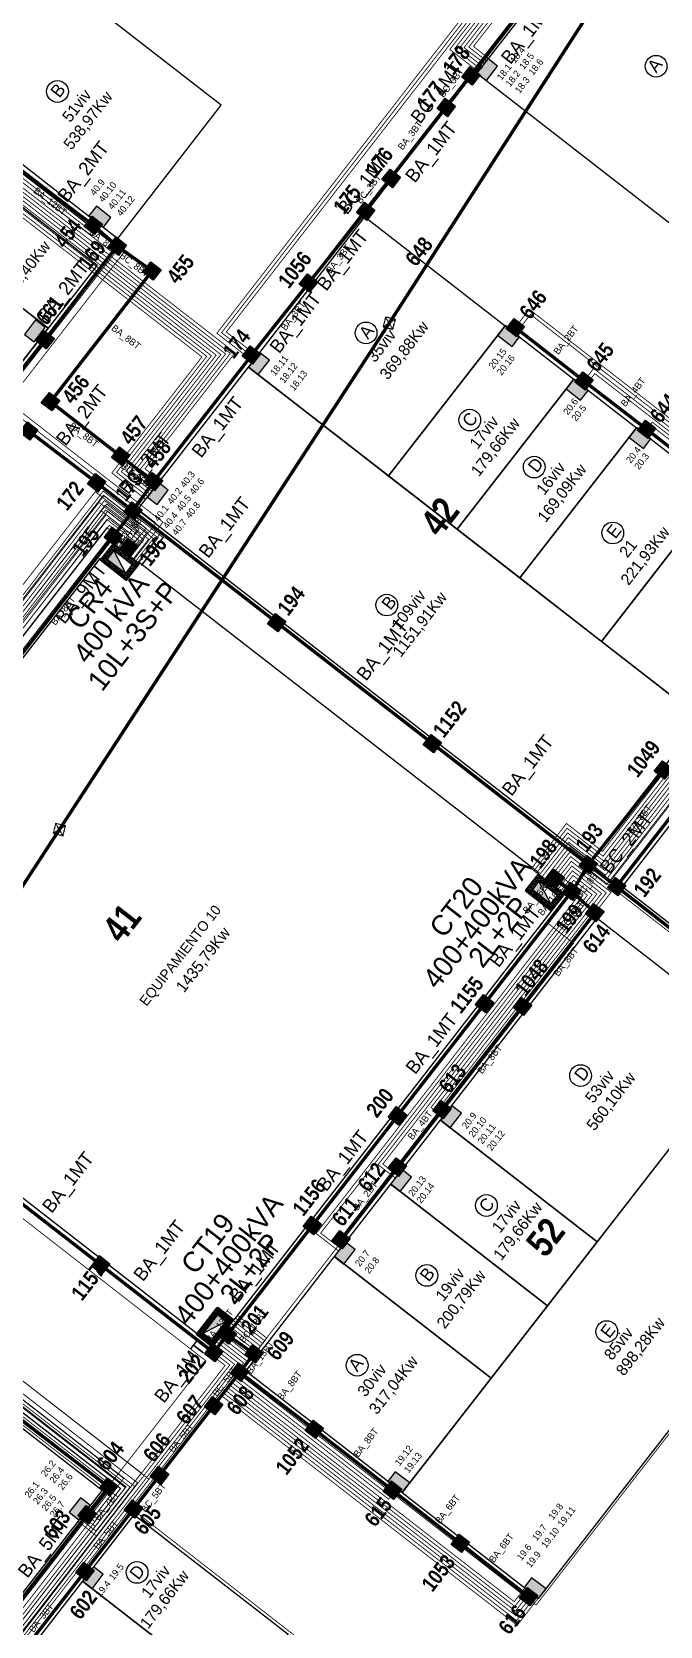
# Model space of a CAD drawing. Header units: metres. Extents: x 750363 to 753809, y 4417932 to 4421953.
# Drawn here: x 752815.5 to 753001.8, y 4419870.3 to 4420343.1 of the extents above; entities that cross this region are included whole.
import ezdxf
from ezdxf.enums import TextEntityAlignment as Align

# ---------------------------------------------------------------- set-up
doc = ezdxf.new("R2010")
doc.units = ezdxf.units.M
for name, pattern in [('RAYITAS', [0.375, 0.25, -0.125]), ('TRAZO_Y_PUNTO', [25.4, 12.7, -6.35, 0, -6.35]), ('TRAZOS2', [9.525, 6.35, -3.175]), ('VALS2', [1.25, 0.625, -0.125, 0.125, -0.125, 0.125, -0.125])]:
    doc.linetypes.add(name, pattern=pattern)
for name, color, linetype in [('----1-verde oscuro', 104, 'Continuous'), ('----AMARILLO', 2, 'Continuous'), ('----CIANO', 150, 'Continuous'), ('--norte h4', 7, 'TRAZOS2'), ('0-LAMT_EXISTENTE', 20, 'VALS2'), ('0-MANZANAS', 10, 'Continuous'), ('0-REPARCELACION', 5, 'Continuous'), ('1-ANILLO-MT', 40, 'Continuous'), ('1-CENTRO REPARTO', 2, 'TRAZOS2'), ('1-CENTRO REPARTO-TXT', 2, 'TRAZOS2'), ('1-CONEXIÓN S.T.', 7, 'Continuous'), ('1-CT', 2, 'TRAZOS2'), ('1-CT-TXT', 3, 'TRAZOS2'), ('1-DESVIO-LINEA EXISTENTE', 210, 'Continuous'), ('1-LINEAS-MT', 7, 'Continuous'), ('2-ARQUETAS-CRUCE', 10, 'Continuous'), ('2-ARQUETAS-PASO', 170, 'Continuous'), ('2-ARQUETAS-TRAFO', 7, 'Continuous'), ('2-CARGAS-BT', 7, 'Continuous'), ('2-HORNACINAS', 7, 'Continuous'), ('2-HORNACINAS-TXT-SIMPLE', 2, 'Continuous'), ('2-LINEAS-BT', 10, 'Continuous'), ('2-TEXTO ZANJA-BT', 7, 'Continuous'), ('2-TEXTO ZANJA-MT', 7, 'Continuous'), ('2-TEXTO-ARQUETA-MT', 7, 'Continuous'), ('2-ZANJAS-BT', 170, 'Continuous'), ('2-ZANJAS-MT', 10, 'Continuous'), ('2-ZANJAS-MT-BT', 82, 'Continuous')]:
    doc.layers.add(name, color=color, linetype=linetype)
doc.styles.add('Century', font='GOTHIC.TTF')
doc.styles.add('Century_1_1000', font='GOTHIC.TTF', dxfattribs={"height": 2})
doc.styles.add('Century_1_2000', font='GOTHIC.TTF', dxfattribs={"height": 4})
doc.styles.add('Century_1_2500', font='GOTHIC.TTF', dxfattribs={"height": 6})
doc.styles.add('Urbanismo_1_1000', font='swisscb.ttf', dxfattribs={"height": 3})
doc.styles.add('Urbanismo_1_2500', font='swisscb.ttf', dxfattribs={"height": 8})

# ---------------------------------------------------------------- blocks, each defined once
blk = doc.blocks.new('ct')
at = {"linetype": 'Continuous'}
h = blk.add_hatch(dxfattribs=at)
h.set_pattern_fill('ANSI31', color=253, scale=0.1, angle=-142.1201, style=0)
h.set_pattern_definition([(45, (0, -5e-10), (-0.2245064, 0.2245064), [])])
h.paths.add_polyline_path([(-1183.13, 162.26), (-1193.03, 162.26), (-1193.03, 156.06), (-1183.13, 156.06)])
h.paths.add_polyline_path([(-1184.63, 160.76), (-1184.63, 157.56), (-1191.53, 157.56), (-1191.53, 160.76)], flags=16)
blk.add_hatch(color=80, dxfattribs=at).paths.add_polyline_path([(-1191.53, 160.76), (-1191.53, 157.56), (-1184.63, 157.56)])
at = {"color": 80, "linetype": 'Continuous'}
blk.add_line((-1184.63, 157.56), (-1191.53, 160.76), dxfattribs=at)
at = {"color": 5, "linetype": 'Continuous'}
blk.add_lwpolyline([(-1193.03, 156.06), (-1183.13, 156.06), (-1183.13, 162.26), (-1193.03, 162.26)], close=True, dxfattribs=at)
at = {"color": 6, "linetype": 'Continuous'}
blk.add_lwpolyline([(-1191.53, 157.56), (-1184.63, 157.56), (-1184.63, 160.76), (-1191.53, 160.76)], close=True, dxfattribs=at)
blk = doc.blocks.new('PM')
at = {"color": 192}
for p, q in [((1.5, 1.5), (-1.5, -1.5)), ((-1.5, 1.5), (1.5, -1.5))]:
    blk.add_line(p, q, dxfattribs=at)
blk.add_lwpolyline([(-1.5, -1.5), (1.5, -1.5), (1.5, 1.5), (-1.5, 1.5)], close=True, dxfattribs=at)
blk = doc.blocks.new('CR')
at = {"linetype": 'Continuous'}
h = blk.add_hatch(dxfattribs=at)
h.set_pattern_fill('ANSI31', color=252, scale=0.1, angle=-232.1201, style=0)
h.set_pattern_definition([(315, (-159.16208, -1188.08202), (0.2245064, 0.2245064), [])])
h.paths.add_polyline_path([(3.1, -4.95), (3.1, 4.95), (-3.1, 4.95), (-3.1, -4.95)])
h.paths.add_polyline_path([(1.6, -3.45), (-1.6, -3.45), (-1.6, 3.45), (1.6, 3.45)], flags=16)
blk.add_hatch(color=10, dxfattribs=at).paths.add_polyline_path([(1.6, 3.45), (-1.6, 3.45), (-1.6, -3.45)])
at = {"color": 10, "linetype": 'Continuous'}
blk.add_line((-1.6, -3.45), (1.6, 3.45), dxfattribs=at)
at = {"color": 5, "linetype": 'Continuous'}
blk.add_lwpolyline([(-3.1, 4.95), (-3.1, -4.95), (3.1, -4.95), (3.1, 4.95)], close=True, dxfattribs=at)
at = {"color": 6, "linetype": 'Continuous'}
blk.add_lwpolyline([(-1.6, 3.45), (-1.6, -3.45), (1.6, -3.45), (1.6, 3.45)], close=True, dxfattribs=at)
blk = doc.blocks.new('HORNACINA')
at = {"layer": '--norte h4'}
blk.add_hatch(color=141, dxfattribs=at).paths.add_polyline_path([(-3.63, 2.72), (-3.63, -2.72), (0, -2.72), (0, 2.72)])
at = {"layer": '--norte h4', "color": 5}
blk.add_lwpolyline([(-3.63, 2.72), (-3.63, -2.72), (0, -2.72), (0, 2.72)], close=True, dxfattribs=at)
blk = doc.blocks.new('Arqueta 001')
h = blk.add_hatch(color=255)
h.dxf.hatch_style = 1
h.paths.add_polyline_path([(-1.95, 1.95), (0, 0), (1.95, 1.95)])
h.paths.add_polyline_path([(0, 0), (-1.95, -1.95), (1.95, -1.95)])
h = blk.add_hatch(color=256)
h.dxf.hatch_style = 1
h.paths.add_polyline_path([(0, 0), (-1.95, 1.95), (-1.95, -1.95)])
h.paths.add_polyline_path([(1.95, -1.95), (1.95, 1.95), (0, 0)])
h = blk.add_hatch(color=256)
h.dxf.hatch_style = 1
h.paths.add_polyline_path([(1.95, 1.95), (-1.95, 1.95), (0, 0)])
h.paths.add_polyline_path([(0, 0), (-1.95, -1.95), (1.95, -1.95)])
for p, q in [((-1.95, 1.95), (1.95, 1.95)), ((-1.95, -1.95), (-1.95, 1.95)), ((-1.95, 1.95), (1.95, -1.95)), ((1.95, 1.95), (-1.95, -1.95)), ((1.95, 1.95), (1.95, -1.95)), ((1.95, -1.95), (-1.95, -1.95))]:
    blk.add_line(p, q)

msp = doc.modelspace()

# ---------------------------------------------------------------- linework, layer by layer
at = {"layer": '----1-verde oscuro', "const_width": 0.25, "elevation": 1.34}
for points in [[(752804.11, 4419869.45), (752804.88, 4419868.85), (752867.15, 4419948.92), (752729.07, 4420056.29), (752837.75, 4420196.05), (752842.12, 4420192.66), (752840.53, 4420190.62)], [(752873.81, 4419959.09), (752874.57, 4419958.49), (752968.24, 4420078.95), (752976.17, 4420072.79), (752876.88, 4419945.1), (752965.06, 4419876.54)], [(753089.4, 4420000.31), (753090.06, 4420001.16), (753072.55, 4420014.78), (752965.06, 4419876.54)], [(752877.5, 4419709.61), (752889.52, 4419700.26), (752972.04, 4419806.38), (752845.51, 4419904.77), (752797.75, 4419843.34), (752798.54, 4419842.73)]]:
    msp.add_lwpolyline(points, dxfattribs=at)
at = {"layer": '----1-verde oscuro', "elevation": 1.34}
for points in [[(752839.67, 4420191.28, 0.25, 0.25, 0), (752840.28, 4420192.07, 0.25, 0.25, 0), (752838.72, 4420193.27, 0.25, 0.25, 0), (752732.84, 4420057.11, 0.25, 0.25, 0), (752737.22, 4420053.7, 0.25, 0.25, 0), (752738.63, 4420055.51, 0, 0, 0)], [(752870.32, 4419954.59, 0.25, 0.25, 0), (752871.08, 4419954, 0.25, 0.25, 0), (752868.95, 4419951.27, 0.25, 0.25, 0), (752738.86, 4420052.43, 0.25, 0.25, 0), (752740.21, 4420054.16, 0, 0, 0)]]:
    msp.add_lwpolyline(points, format="xyseb", dxfattribs=at)
at = {"layer": '----AMARILLO', "const_width": 0.25, "elevation": 1.34}
for points in [[(752230.85, 4420417.57), (752237.51, 4420412.39), (752227.75, 4420399.84), (752321.71, 4420326.77), (752319.84, 4420324.37), (752554, 4420142.29), (752558.81, 4420148.47), (752702.29, 4420036.89), (752834.33, 4420206.7), (752849.76, 4420194.7), (752844.3, 4420187.68)], [(752229, 4420415.2), (752233.3, 4420411.86), (752223.54, 4420399.31), (752317.5, 4420326.25), (752315.63, 4420323.84), (752554.53, 4420138.08), (752559.33, 4420144.26), (752711.75, 4420025.74), (752709.71, 4420023.11), (752850.24, 4419913.84), (752786.39, 4419831.72), (752784.73, 4419833.01), (752493.39, 4419458.34), (752494.63, 4419457.38), (752402.21, 4419338.53), (752312.18, 4419408.54), (752318.14, 4419416.21)]]:
    msp.add_lwpolyline(points, dxfattribs=at)
at = {"layer": '----CIANO', "const_width": 0.25, "elevation": 1.34}
for points in [[(752843.39, 4420188.39), (752847.72, 4420193.96), (752835.44, 4420203.52), (752719.42, 4420054.31), (752723.01, 4420051.52), (752704.49, 4420027.7), (752559.8, 4420140.22), (752555.06, 4420134.12), (752309.65, 4420324.95), (752335.52, 4420358.22), (752337.84, 4420356.42), (752450, 4420500.65), (752404.23, 4420536.25), (752408.51, 4420541.75)], [(751863.85, 4419769.47), (751858.79, 4419762.96), (751873.11, 4419751.83), (751960.59, 4419864.32), (751958.67, 4419865.82), (752150.67, 4420112.73), (752148.93, 4420114.09), (752228.42, 4420216.32), (752226.41, 4420217.89), (752307.99, 4420322.82), (752555.56, 4420130.32), (752560.26, 4420136.37), (752702.81, 4420025.53), (752700.55, 4420022.62), (752843.37, 4419911.56), (752786.18, 4419838), (752784.97, 4419838.94), (752487.92, 4419456.93), (752489.23, 4419455.9), (752402.1, 4419343.85), (752316.15, 4419410.68), (752319.58, 4419415.09)], [(752318.83, 4419415.67), (752314.2, 4419409.71), (752402.3, 4419341.2), (752492.01, 4419456.57), (752490.61, 4419457.66), (752784.91, 4419836.15), (752786.39, 4419835), (752846.87, 4419912.78), (752704.19, 4420023.72), (752726.45, 4420052.34), (752722.76, 4420055.21), (752836.13, 4420201.01), (752845.71, 4420193.57), (752842.33, 4420189.22)]]:
    msp.add_lwpolyline(points, dxfattribs=at)
at = {"layer": '0-LAMT_EXISTENTE', "color": 31, "linetype": 'TRAZO_Y_PUNTO', "ltscale": 0.5, "const_width": 1, "elevation": 1.34}
msp.add_lwpolyline([(753045.11, 4420419.53), (752998.2, 4420375.82), (752921.51, 4420256.68), (752823.67, 4420106.48), (752736.8, 4419973.28), (752651.04, 4419840.28), (752555.64, 4419693.8), (752481.48, 4419579.51), (752395.87, 4419447.82), (752322.72, 4419335.53), (752235.88, 4419201.16), (752155.11, 4419077.06), (752066.85, 4418911.37), (751999.41, 4418785), (751920.18, 4418635.76), (751935.75, 4418556.49)], dxfattribs=at)
at = {"layer": '0-REPARCELACION'}
for points in [[(752988.08, 4420383.15), (752947.44, 4420330.83), (753027.74, 4420268.46), (753068.38, 4420320.79)], [(752706.26, 4420310.49), (752736.93, 4420349.98), (752834.86, 4420273.92), (752804.19, 4420234.43)], [(752792.42, 4420276.85), (752806.97, 4420295.58), (752834.86, 4420273.92), (752820.31, 4420255.19)], [(752955.84, 4420255.92), (752921.27, 4420211.41), (752879.74, 4420243.66), (752914.31, 4420288.18)], [(752773.12, 4420258.56), (752789.25, 4420279.32), (752820.32, 4420255.19), (752804.19, 4420234.43)], [(752921.27, 4420211.41), (752955.84, 4420255.92), (752976.23, 4420240.09), (752941.66, 4420195.57)], [(753014, 4420139.38), (752981.1, 4420097.02), (752846.84, 4420201.3), (752879.74, 4420243.66)], [(752941.66, 4420195.57), (752976.23, 4420240.09), (752994.79, 4420225.67), (752960.22, 4420181.15)], [(752960.22, 4420181.15), (752994.79, 4420225.67), (753019.04, 4420206.83), (752984.47, 4420162.32)], [(752984.47, 4420162.32), (753019.04, 4420206.83), (753048.57, 4420183.9), (753014, 4420139.38)], [(752969.93, 4420082.65), (752962.11, 4420088.72), (752965.92, 4420093.62), (752847.3, 4420185.75), (752843.49, 4420180.86), (752835.67, 4420186.93), (752735.2, 4420057.57), (752864.56, 4419957.09), (752870.63, 4419964.91), (752875.53, 4419961.11)], [(753058.05, 4420176.54), (752990.57, 4420089.66), (753034.26, 4420055.73), (753067.92, 4420099.06), (753101.74, 4420142.6)], [(752936.7, 4420020.31), (752983.21, 4420080.19), (753029.64, 4420044.13), (752983.13, 4419984.25)], [(752983.13, 4419984.25), (752968.39, 4419965.27), (752921.96, 4420001.33), (752936.7, 4420020.31)], [(752965.81, 4419878.45), (753050.54, 4419987.55), (753010.1, 4420018.97), (752925.36, 4419909.87)], [(752968.39, 4419965.27), (752951.7, 4419943.79), (752905.28, 4419979.85), (752921.96, 4420001.33)], [(752951.7, 4419943.79), (752925.36, 4419909.87), (752878.93, 4419945.93), (752905.28, 4419979.85)], [(752845.8, 4419903.27), (752830.51, 4419883.58), (752876.21, 4419848.08), (752891.51, 4419867.77)]]:
    msp.add_lwpolyline(points, close=True, dxfattribs=at)
msp.add_lwpolyline([(752803.28, 4420374.42), (752776.41, 4420339.83), (752780.32, 4420336.79), (752776.52, 4420331.89), (752817.38, 4420300.16), (752825.2, 4420294.08), (752840.99, 4420281.82, 0.000287), (752840.99, 4420281.82), (752871.66, 4420321.3)], format="xyb", close=True, dxfattribs=at)
for points in [[(752879.74, 4420243.66), (752914.31, 4420288.18)], [(752914.31, 4420288.18), (752955.84, 4420255.92)], [(752804.19, 4420234.43), (752820.31, 4420255.19)], [(752955.84, 4420255.92), (752976.23, 4420240.09)], [(752846.84, 4420201.3), (752879.74, 4420243.66)], [(752879.74, 4420243.66), (753014, 4420139.38)], [(752976.23, 4420240.09), (752994.79, 4420225.67)], [(752836.33, 4419910.64), (752805.84, 4419871.39), (752800.95, 4419875.19), (752797.91, 4419871.28), (752668.55, 4419971.76), (752702.07, 4420014.92), (752836.33, 4419910.64)], [(752968.39, 4419965.27), (752983.13, 4419984.25)], [(752951.7, 4419943.79), (752968.39, 4419965.27)], [(752925.36, 4419909.87), (752951.7, 4419943.79)], [(752830.51, 4419883.58), (752800.23, 4419844.6), (752805.13, 4419840.8), (752802.09, 4419836.89), (752842.9, 4419805.2), (752876.21, 4419848.08), (752830.51, 4419883.58)]]:
    msp.add_lwpolyline(points, dxfattribs=at)
at = {"layer": '0-REPARCELACION', "color": 6}
for centre in [(753000.65, 4420332.87), (752823.12, 4420325.38), (752914.63, 4420253.79), (752945.38, 4420227.94, 1.34), (752964.51, 4420214.01), (752987.79, 4420194.45), (752920.77, 4420173.09), (752978.26, 4420033.54, 1.34), (752950.33, 4419995.02), (752932.66, 4419974.27), (752986.01, 4419957.62), (752911.99, 4419947.63), (752846.72, 4419886.19)]:
    msp.add_circle(centre, 3.22, dxfattribs=at)
at = {"layer": '1-ANILLO-MT'}
for points in [[(752145.53, 4420120.92, 0.25, 0.25, 0), (752143.96, 4420118.9, 0.25, 0.25, 0), (752150.17, 4420114.07, 0.25, 0.25, 0), (752315.79, 4420327.17, 0.25, 0.25, 0), (752314.44, 4420325.43, 0.25, 0.25, 0), (752315.79, 4420327.17, 0.25, 0.25, 0), (752702.59, 4420026.74, 0.25, 0.25, 0), (752838.01, 4420200.91, 0.25, 0.25, 0), (752845.17, 4420195.35, 0.25, 0.25, 0), (752841.13, 4420190.15, 0, 0, 0)], [(752391.27, 4419511.36, 0.25, 0.25, 0), (752396.21, 4419517.72, 0.25, 0.25, 0), (752482.45, 4419450.74, 0.25, 0.25, 0), (752842.74, 4419914.09, 0.25, 0.25, 0), (752704.5, 4420021.46, 0.25, 0.25, 0), (752316.32, 4420322.96, 0.25, 0.25, 0), (752150.7, 4420109.85, 0.25, 0.25, 0), (752140.42, 4420117.85, 0.25, 0.25, 0), (752143.84, 4420122.24, 0, 0, 0)]]:
    msp.add_lwpolyline(points, format="xyseb", dxfattribs=at)
at = {"layer": '1-ANILLO-MT', "const_width": 0.25}
msp.add_lwpolyline([(752839.95, 4420191.07), (752843.07, 4420195.08), (752838.25, 4420198.83), (752702.88, 4420024.62), (752846.95, 4419912.69), (752795.94, 4419846.47), (752799.64, 4419843.59)], dxfattribs=at)
at = {"layer": '1-CONEXIÓN S.T.', "color": 212, "const_width": 0.25}
for points in [[(751552.85, 4419764.7), (751578.54, 4419753.7), (751601.24, 4419742.79), (751619.08, 4419733.38), (751648.18, 4419716.9), (751655.62, 4419729.94), (751660.67, 4419727.11), (751673.11, 4419728.59), (751683.52, 4419727.09), (751686.09, 4419730.38), (751693.01, 4419725), (751775.94, 4419831.66), (751868.03, 4419760.06), (752308.79, 4420326.91), (752698.67, 4420024.09), (752837.72, 4420203.04), (752847.28, 4420195.61), (752842.31, 4420189.23)], [(752390.08, 4419512.28), (752395.95, 4419519.83), (752482.32, 4419452.74), (752838.95, 4419911.34), (752310.12, 4420322.08), (751868.74, 4419754.44), (751859.69, 4419761.48), (751854.9, 4419765.19), (751775.18, 4419827.18), (751693.33, 4419721.92), (751686.41, 4419727.3), (751684.44, 4419724.77), (751672.99, 4419726.42), (751660.1, 4419724.9), (751656.41, 4419726.97), (751648.96, 4419713.91), (751618.1, 4419731.52), (751600.29, 4419740.92), (751577.68, 4419751.79), (751552.07, 4419762.75)]]:
    msp.add_lwpolyline(points, dxfattribs=at)
at = {"layer": '1-CONEXIÓN S.T.', "color": 212}
msp.add_lwpolyline([(751552.46, 4419763.72, 0.25, 0.25, 0), (751578.11, 4419752.75, 0.25, 0.25, 0), (751600.76, 4419741.86, 0.25, 0.25, 0), (751618.59, 4419732.45, 0.25, 0.25, 0), (751648.62, 4419715.32, 0.25, 0.25, 0), (751656.06, 4419728.36, 0.25, 0.25, 0), (751660.43, 4419725.91, 0.25, 0.25, 0), (751673.1, 4419727.41, 0.25, 0.25, 0), (751684.03, 4419725.84, 0.25, 0.25, 0), (751686.29, 4419728.75, 0.25, 0.25, 0), (751693.14, 4419723.43, 0.25, 0.25, 0), (751775.56, 4419829.42, 0.25, 0.25, 0), (751856.27, 4419766.66, 0.25, 0.25, 0), (751860.14, 4419763.66, 0.25, 0.25, 0), (751868.38, 4419757.25, 0.25, 0.25, 0), (752309.46, 4420324.49, 0.25, 0.25, 0), (752697.98, 4420022.41, 0.25, 0.25, 0), (752841.82, 4419911.01, 0.25, 0.25, 0), (752791.49, 4419846.27, 0.25, 0.25, 0), (752797.59, 4419841.53, 0, 0, 0)], format="xyseb", dxfattribs=at)
at = {"layer": '1-DESVIO-LINEA EXISTENTE', "const_width": 0.25, "elevation": 1.34}
msp.add_lwpolyline([(752846.89, 4420185.67), (752853.69, 4420194.42), (752844.91, 4420201.25), (753024.19, 4420431.81), (753045.2, 4420419.44)], dxfattribs=at)
at = {"layer": '1-DESVIO-LINEA EXISTENTE'}
msp.add_lwpolyline([(752396.01, 4419507.68, 0.25, 0.25, 0), (752397.23, 4419509.26, 0.25, 0.25, 0), (752480.47, 4419444.61, 0.25, 0.25, 0), (752487.58, 4419453.76, 0.25, 0.25, 0), (752487.58, 4419453.76, 0.25, 0.25, 0), (752564.8, 4419553.01, 0.25, 0.25, 0), (752787.63, 4419839.58, 0.25, 0.25, 0), (752787.55, 4419839.64, 0.25, 0.25, 0), (752843.5, 4419911.6, 0.25, 0.25, 0), (752702.22, 4420021.33, 0.25, 0.25, 0), (752727.8, 4420054.23, 0.25, 0.25, 0), (752722.37, 4420058.45, 0.25, 0.25, 0), (752836.74, 4420205.7, 0.25, 0.25, 0), (752849.38, 4420195.87, 0.25, 0.25, 0), (752843.5, 4420188.31, 0, 0, 0)], format="xyseb", dxfattribs=at)
at = {"layer": '1-LINEAS-MT', "color": 140}
msp.add_lwpolyline([(752617.31, 4420224.84, 0.25, 0.25, 0), (752616.49, 4420223.78, 0.25, 0.25, 0), (752620.27, 4420220.84, 0.25, 0.25, 0), (752688.14, 4420308.23, 0.25, 0.25, 0), (752691.63, 4420307.42, 0.25, 0.25, 0), (752732.66, 4420360.24, 0.25, 0.25, 0), (752773.88, 4420328.58, 0.25, 0.25, 0), (752839.98, 4420277.24, 0.25, 0.25, 0), (752805.94, 4420233.42, 0.25, 0.25, 0), (752852.31, 4420197.4, 0.25, 0.25, 0), (752844.59, 4420187.46, 0, 0, 0)], format="xyseb", dxfattribs=at)
at = {"layer": '1-LINEAS-MT', "color": 10, "const_width": 0.25}
for points in [[(753096.92, 4420353.54), (753097.84, 4420354.73), (753156.57, 4420309.06), (752987.05, 4420091.06), (752854.88, 4420193.5), (752848.07, 4420184.75)], [(752737.73, 4420055.2), (752736.97, 4420054.22), (752731.24, 4420058.67), (752838.51, 4420196.73), (752840.96, 4420194.82), (752838.76, 4420191.99)], [(752968.38, 4420091.2), (752970.59, 4420094.05), (752976.51, 4420089.45), (752980.61, 4420094.73), (753077.07, 4420019.73), (753135.69, 4420095.62), (753177.59, 4420063.04), (753184.15, 4420071.47), (753192.35, 4420073.57), (753195.21, 4420071.35), (753197.25, 4420069.76), (753232.16, 4420042.62), (753231.2, 4420041.38)], [(752872.87, 4419957.87), (752873.77, 4419957.17), (752975.28, 4420087.87), (752970.94, 4420091.24), (752969.96, 4420089.97)], [(752871.76, 4419956.45), (752872.66, 4419955.75), (752869.31, 4419951.43), (752739.24, 4420052.45), (752740.01, 4420053.43)]]:
    msp.add_lwpolyline(points, dxfattribs=at)
at = {"layer": '1-LINEAS-MT', "color": 140, "const_width": 0.25}
for points in [[(752774.37, 4420333.27), (752773.14, 4420331.69), (752842.79, 4420277.6), (752808.44, 4420233.37), (752854.41, 4420197.67), (752845.77, 4420186.54)], [(752675.78, 4420005.79), (752679.33, 4420003.03), (752700.49, 4420030.28), (752848, 4419915.7), (752808.34, 4419864.64), (752802.78, 4419868.96)]]:
    msp.add_lwpolyline(points, dxfattribs=at)
at = {"layer": '2-LINEAS-BT', "const_width": 0.25}
for points in [[(752881.13, 4420245.35), (752870.38, 4420253.69), (753012.63, 4420436.7), (753108.4, 4420362.31), (753099.82, 4420351.28)], [(752881.74, 4420246.14), (752871.78, 4420253.87), (753012.8, 4420435.29), (753107, 4420362.13), (753099.03, 4420351.89)], [(752882.36, 4420246.93), (752873.19, 4420254.05), (753012.98, 4420433.89), (753105.59, 4420361.96), (753098.24, 4420352.51)], [(752947.85, 4420331.35), (752939.47, 4420337.85), (753013.15, 4420432.49), (753104.19, 4420361.78), (753097.45, 4420353.12)], [(752948.46, 4420332.14), (752940.88, 4420338.03), (753013.33, 4420431.08), (753102.78, 4420361.61), (753096.66, 4420353.73)], [(752949.08, 4420332.93), (752942.28, 4420338.2), (753013.51, 4420429.68), (753101.38, 4420361.43), (753095.87, 4420354.35)], [(752949.69, 4420333.72), (752943.68, 4420338.38), (753013.68, 4420428.28), (753099.98, 4420361.25), (753095.08, 4420354.96)], [(752950.3, 4420334.51), (752945.09, 4420338.56), (753013.86, 4420426.88), (753098.57, 4420361.08), (753094.3, 4420355.58)], [(752950.92, 4420335.3), (752946.49, 4420338.73), (753014.04, 4420425.47), (753097.17, 4420360.9), (753093.51, 4420356.19)], [(752817.84, 4420253.28), (752819.68, 4420251.85), (752803.06, 4420230.45), (752702.46, 4420308.59), (752736.73, 4420352.71), (752736.87, 4420352.89), (752696.69, 4420384.09), (752701.33, 4420390.06)], [(752849.34, 4420204.41), (752839.24, 4420212.26), (752865.96, 4420246.66), (752759.95, 4420329), (752767.46, 4420338.65)], [(752849.95, 4420205.2), (752840.64, 4420212.43), (752867.36, 4420246.84), (752761.36, 4420329.18), (752768.25, 4420338.03)], [(752850.56, 4420205.99), (752842.04, 4420212.61), (752868.77, 4420247.02), (752762.76, 4420329.35), (752769.04, 4420337.42)], [(752851.18, 4420206.78), (752843.45, 4420212.79), (752870.17, 4420247.19), (752764.16, 4420329.53), (752769.83, 4420336.81)], [(752851.79, 4420207.57), (752844.85, 4420212.96), (752871.57, 4420247.37), (752765.57, 4420329.71), (752770.62, 4420336.19)], [(752852.4, 4420208.36), (752846.25, 4420213.14), (752872.98, 4420247.55), (752766.97, 4420329.88), (752771.41, 4420335.58)], [(752853.02, 4420209.15), (752847.66, 4420213.31), (752874.38, 4420247.72), (752768.38, 4420330.06), (752772.19, 4420334.96)], [(752853.63, 4420209.94), (752849.06, 4420213.49), (752875.78, 4420247.9), (752769.78, 4420330.23), (752772.98, 4420334.35)], [(752835.75, 4420285.94), (752833.21, 4420282.66), (752771.18, 4420330.41), (752773.77, 4420333.73)], [(752834.96, 4420286.55), (752833.03, 4420284.07), (752772.59, 4420330.58), (752774.56, 4420333.12)], [(752834.17, 4420287.16), (752832.86, 4420285.47), (752773.99, 4420330.76), (752775.35, 4420332.5)], [(752833.38, 4420287.78), (752832.68, 4420286.87), (752775.4, 4420330.93), (752776.14, 4420331.89)], [(752957.84, 4420254.06), (752963.06, 4420260.78), (753059.98, 4420185.45), (752985.99, 4420090.18), (752975.3, 4420098.49), (752969.17, 4420090.59)], [(752958.78, 4420253.32), (752963.39, 4420259.26), (753058.58, 4420185.27), (752985.81, 4420091.59), (752975.12, 4420099.89), (752968.38, 4420091.2)], [(752979.31, 4420237.63), (752982.47, 4420241.71), (753055.77, 4420184.92), (752985.46, 4420094.39), (752974.77, 4420102.7), (752966.8, 4420092.43)], [(752978.35, 4420238.38), (752982.13, 4420243.24), (753057.17, 4420185.09), (752985.63, 4420092.99), (752974.94, 4420101.29), (752967.59, 4420091.81)], [(752997.95, 4420223.28), (752999.9, 4420225.78), (753052.96, 4420184.57), (752985.11, 4420097.2), (752974.41, 4420105.5), (752965.22, 4420093.65)], [(752996.98, 4420224.04), (752999.53, 4420227.33), (753054.37, 4420184.74), (752985.28, 4420095.8), (752974.59, 4420104.1), (752966.01, 4420093.04)], [(753046.34, 4420180.81), (753047.14, 4420180.19), (752984.75, 4420100.01), (752974.06, 4420108.31), (752963.64, 4420094.88)], [(753046.89, 4420181.62), (753048.53, 4420180.34), (752984.93, 4420098.6), (752974.24, 4420106.91), (752964.43, 4420094.27)], [(752970.74, 4420089.36), (752975.65, 4420095.68), (752985.87, 4420087.74), (752936.7, 4420024.43), (752938.68, 4420022.9)], [(752969.95, 4420089.98), (752975.47, 4420097.08), (752987.28, 4420087.91), (752938.11, 4420024.61), (752939.29, 4420023.69)], [(752973.11, 4420087.52), (752976.18, 4420091.47), (752981.66, 4420087.21), (752919.6, 4420007.3), (752923.97, 4420003.91)], [(752972.32, 4420088.14), (752976, 4420092.88), (752983.07, 4420087.39), (752933.9, 4420024.08), (752937.45, 4420021.32)], [(752971.53, 4420088.75), (752975.82, 4420094.28), (752984.47, 4420087.56), (752935.3, 4420024.26), (752938.07, 4420022.11)], [(752975.48, 4420085.68), (752963.64, 4420094.88)], [(752975.48, 4420085.68), (752976.71, 4420087.26), (752977.46, 4420086.68), (752899.81, 4419986.72), (752906.49, 4419981.53)], [(752974.69, 4420086.3), (752976.53, 4420088.67), (752978.86, 4420086.86), (752901.17, 4419986.83), (752907.06, 4419982.26)], [(752973.9, 4420086.91), (752976.35, 4420090.07), (752980.26, 4420087.03), (752918.2, 4420007.13), (752923.35, 4420003.12)]]:
    msp.add_lwpolyline(points, dxfattribs=at)
at = {"layer": '2-LINEAS-BT', "color": 170, "const_width": 0.25}
for points in [[(752680.65, 4420031.18), (752691.76, 4420045.49), (752699.12, 4420039.77), (752722.98, 4420070.48), (752728.22, 4420066.41), (752836.68, 4420206.88), (752854.36, 4420193.16), (752847.92, 4420184.87)], [(752681.44, 4420030.57), (752691.94, 4420044.08), (752699.3, 4420038.37), (752723.15, 4420069.08), (752728.4, 4420065), (752836.86, 4420205.48), (752852.95, 4420192.98), (752847.13, 4420185.49)], [(752682.23, 4420029.96), (752692.12, 4420042.68), (752699.48, 4420036.96), (752723.33, 4420067.67), (752728.58, 4420063.6), (752837.04, 4420204.07), (752851.55, 4420192.8), (752846.34, 4420186.1)], [(752618.77, 4419904.51), (752624.29, 4419911.62), (752617.29, 4419917.06), (752729.95, 4420062.1), (752837.4, 4420201.26), (752848.74, 4420192.45), (752844.76, 4420187.33)], [(752619.56, 4419903.89), (752625.7, 4419911.79), (752618.69, 4419917.23), (752730.74, 4420061.49), (752837.58, 4420199.86), (752847.34, 4420192.28), (752843.97, 4420187.94)], [(752682.98, 4420029.38), (752692.25, 4420041.31), (752699.65, 4420035.56), (752723.51, 4420066.27), (752728.75, 4420062.2), (752729.16, 4420062.71), (752837.22, 4420202.67), (752850.15, 4420192.63), (752845.55, 4420186.71)], [(752683.8, 4420028.74), (752692.46, 4420039.88), (752699.83, 4420034.16), (752723.68, 4420064.87), (752728.93, 4420060.79), (752729.95, 4420062.1), (752837.4, 4420201.26), (752848.74, 4420192.45), (752844.76, 4420187.33)], [(752843.18, 4420188.56), (752845.93, 4420192.1), (752837.75, 4420198.45), (752731.53, 4420060.88), (752620.09, 4419917.41), (752627.12, 4419911.95), (752620.37, 4419903.26)], [(752873.38, 4419958.53), (752882.16, 4419951.71)], [(752873.99, 4419959.32), (752882.77, 4419952.5)], [(752874.6, 4419960.11), (752883.38, 4419953.29)], [(752875.22, 4419960.9), (752884, 4419954.08)], [(752875.83, 4419961.69), (752884.61, 4419954.87)], [(752876.44, 4419962.48), (752885.22, 4419955.66)], [(752831.98, 4419885.48), (752829.61, 4419887.32), (752876.9, 4419948.2), (752869.69, 4419953.79)], [(752870.31, 4419954.58), (752878.3, 4419948.38), (752831.01, 4419887.5), (752832.59, 4419886.27)], [(752870.92, 4419955.37), (752879.7, 4419948.55)], [(752871.54, 4419956.16), (752880.32, 4419949.34)], [(752872.15, 4419956.95), (752880.93, 4419950.13)], [(752872.76, 4419957.74), (752881.54, 4419950.92)], [(752867.85, 4419951.42), (752872.82, 4419947.57), (752796.77, 4419849.65), (752801.51, 4419845.97)], [(752802.12, 4419846.76), (752798.17, 4419849.83), (752874.22, 4419947.74), (752868.47, 4419952.21)], [(752802.74, 4419847.55), (752799.58, 4419850.01), (752875.63, 4419947.92), (752869.08, 4419953)], [(752923, 4419911.69), (752921.16, 4419909.32), (752876.3, 4419944.17)], [(752964.79, 4419879.03), (752959.27, 4419871.92), (752872.52, 4419939.3)], [(752964, 4419879.64), (752959.1, 4419873.32), (752873.13, 4419940.09)], [(752963.21, 4419880.25), (752958.92, 4419874.72), (752873.74, 4419940.88)], [(752962.42, 4419880.87), (752958.74, 4419876.13), (752874.36, 4419941.67)], [(752961.63, 4419881.48), (752958.57, 4419877.53), (752874.97, 4419942.46)], [(752923.79, 4419911.08), (752921.34, 4419907.92), (752875.68, 4419943.38)], [(752965.58, 4419878.41), (752959.45, 4419870.51), (752871.9, 4419938.51)]]:
    msp.add_lwpolyline(points, dxfattribs=at)
at = {"layer": '2-LINEAS-BT', "color": 95, "const_width": 0.25}
for points in [[(752832.81, 4419906.1), (752833.6, 4419905.49), (752837.61, 4419910.65), (752705.97, 4420012.89), (752734.14, 4420049.15), (752734.14, 4420049.15), (752738.42, 4420054.67)], [(752832.2, 4419905.32), (752833.77, 4419904.09), (752839.01, 4419910.83), (752707.38, 4420013.07), (752734.31, 4420047.75), (752734.31, 4420047.75), (752739.21, 4420054.05)], [(752831.58, 4419904.53), (752833.95, 4419902.69), (752840.41, 4419911), (752708.78, 4420013.24), (752734.49, 4420046.34), (752734.49, 4420046.34), (752740, 4420053.44)], [(752830.97, 4419903.74), (752834.13, 4419901.28), (752841.82, 4419911.18), (752710.18, 4420013.42), (752734.67, 4420044.94), (752734.67, 4420044.94), (752740.79, 4420052.83)], [(752830.35, 4419902.95), (752834.3, 4419899.88), (752843.22, 4419911.36), (752711.59, 4420013.6), (752734.84, 4420043.54), (752734.84, 4420043.54), (752741.58, 4420052.21)], [(752829.74, 4419902.16), (752834.48, 4419898.48), (752844.62, 4419911.53), (752712.99, 4420013.77), (752735.02, 4420042.13), (752735.02, 4420042.13), (752742.37, 4420051.6)], [(752829.13, 4419901.37), (752834.66, 4419897.07), (752846.03, 4419911.71), (752714.39, 4420013.95), (752735.2, 4420040.73), (752735.2, 4420040.73), (752743.16, 4420050.99)], [(752885.22, 4419955.66), (752871.9, 4419938.51)]]:
    msp.add_lwpolyline(points, dxfattribs=at)
at = {"layer": '2-ZANJAS-BT', "const_width": 1}
for points in [[(752945.73, 4420330.02), (752949.11, 4420332.97)], [(752833.73, 4420285.69), (752834.61, 4420286.82)], [(752851.17, 4420272.14), (752840.86, 4420279.51)], [(752821.06, 4420233.38), (752851.17, 4420272.14)], [(752819.46, 4420251.81), (752817.74, 4420253.15)], [(752958.93, 4420255.36), (752958.02, 4420254.29)], [(752958.93, 4420255.36), (752979.24, 4420239.52)], [(752880.62, 4420247.21), (752881.79, 4420246.3)], [(752979.24, 4420239.52), (752978.31, 4420238.33)], [(752979.24, 4420239.52), (752997.86, 4420225.2)], [(752841.85, 4420217.23), (752821.06, 4420233.38)], [(752997.86, 4420225.2), (752997.01, 4420224.09)], [(753024.19, 4420204.71), (752997.85, 4420225.21)], [(752851.59, 4420209.67), (752852.68, 4420208.82)], [(752844.3, 4420190.17), (752843.5, 4420188.3)], [(753002.84, 4420124.17), (752980.53, 4420096.08)], [(752970.7, 4420091.99), (752969.45, 4420090.37)], [(752960.99, 4420054.11), (752982.57, 4420081.86)], [(752961.03, 4420054.15), (752937.16, 4420023.54)], [(752937.16, 4420023.54), (752923.87, 4420006.39)], [(752937.16, 4420023.54), (752938.38, 4420022.46)], [(752923.86, 4420006.39), (752907.17, 4419984.89)], [(752923.87, 4420006.39), (752925.07, 4420005.45)], [(752907.17, 4419984.89), (752908.36, 4419983.96)], [(752873.67, 4419957.04), (752872.76, 4419957.74)], [(752877.16, 4419945.58), (752881.4, 4419951.03)], [(752869.44, 4419935.64), (752853.38, 4419914.96)], [(752922.47, 4419910.58), (752899.31, 4419928.62)], [(752922.47, 4419910.58), (752923.3, 4419911.65)], [(752942.6, 4419894.84), (752922.47, 4419910.58)], [(752845.67, 4419905.03), (752831.26, 4419886.48), (752831.26, 4419886.48)], [(752962.82, 4419879.04), (752942.64, 4419894.81)], [(752831.24, 4419886.45), (752800.95, 4419847.5)], [(752831.26, 4419886.48), (752832.17, 4419885.73)], [(752962.82, 4419879.04), (752963.65, 4419880.11)]]:
    msp.add_lwpolyline(points, dxfattribs=at)
at = {"layer": '2-ZANJAS-BT', "linetype": 'RAYITAS', "ltscale": 4, "const_width": 1}
for points in [[(752851.59, 4420209.67), (752841.85, 4420217.23)], [(752980.56, 4420096.09), (752975.32, 4420087.4)], [(752975.54, 4420088.15), (752982.57, 4420081.86)], [(752881.4, 4419951.03), (752873.49, 4419956.65)], [(752877.16, 4419945.58), (752869.44, 4419935.64)], [(752853.38, 4419914.96), (752845.67, 4419905.03)]]:
    msp.add_lwpolyline(points, dxfattribs=at)
at = {"layer": '2-ZANJAS-BT', "const_width": 1, "elevation": 0}
msp.add_lwpolyline([(752899.28, 4419928.62), (752877.16, 4419945.58)], dxfattribs=at)
at = {"layer": '2-ZANJAS-MT', "const_width": 1, "elevation": -1.34}
for points in [[(752819.46, 4420251.81), (752840.88, 4420279.64)], [(752814.59, 4420224.71), (752834.75, 4420209.34)]]:
    msp.add_lwpolyline(points, dxfattribs=at)
at = {"layer": '2-ZANJAS-MT', "const_width": 1}
for points in [[(752851.59, 4420209.67), (752880.59, 4420247.01)], [(752845.5, 4420200.99), (752851.59, 4420209.67)], [(752845.5, 4420200.99), (752888.2, 4420167.87)], [(752844.3, 4420190.17), (752843.1, 4420188.62)], [(752888.2, 4420167.87), (752934.38, 4420131.99)], [(752934.38, 4420131.99), (752980.56, 4420096.09)], [(753015.16, 4420123.44), (752988.9, 4420089.61)], [(752970.7, 4420091.99), (752969.45, 4420090.37)], [(752949.8, 4420054.88), (752975.63, 4420088.16)], [(752988.92, 4420089.59), (753022.6, 4420063.43)], [(752949.77, 4420054.84), (752923.94, 4420021.6)], [(752898.7, 4419989.1), (752923.97, 4420021.6)], [(752835.93, 4419977.41), (752802.45, 4420003.41)], [(752873.5, 4419956.63), (752898.74, 4419989.12)], [(752835.95, 4419977.39), (752869.43, 4419951.39)], [(752869.41, 4419951.41), (752873.47, 4419956.65)], [(752873.47, 4419956.65), (752872.5, 4419957.4)], [(752803.42, 4419866.67), (752831.93, 4419903.37)]]:
    msp.add_lwpolyline(points, dxfattribs=at)
at = {"layer": '2-ZANJAS-MT', "linetype": 'RAYITAS', "ltscale": 4, "const_width": 1}
for points in [[(752834.75, 4420209.34), (752845.5, 4420200.99)], [(752839.67, 4420193.47), (752845.5, 4420200.99)], [(752980.56, 4420096.11), (752988.92, 4420089.59)]]:
    msp.add_lwpolyline(points, dxfattribs=at)
at = {"layer": '2-ZANJAS-MT-BT', "const_width": 1}
for points in [[(752945.73, 4420330.02), (752966.95, 4420357.37)], [(752921.91, 4420299.57), (752938.35, 4420320.64)], [(752897.57, 4420268.53), (752914.52, 4420289.84)], [(752840.86, 4420279.51), (752833.73, 4420285.69)], [(752880.62, 4420247.21), (752897.57, 4420268.53)], [(752804.43, 4420232.6), (752819.46, 4420251.81)], [(752812.21, 4420158.12), (752839.67, 4420193.47)], [(752839.67, 4420193.47), (752844.3, 4420190.17)], [(752975.8, 4420088.03), (752970.7, 4420091.99)], [(752838.3, 4419911.54), (752804.08, 4419937.77)], [(752831.93, 4419903.34), (752838.29, 4419911.53)]]:
    msp.add_lwpolyline(points, dxfattribs=at)
at = {"layer": '2-ZANJAS-MT-BT', "linetype": 'RAYITAS', "ltscale": 4, "const_width": 1}
for points in [[(752938.37, 4420320.62), (752945.71, 4420330.16)], [(752914.52, 4420289.84), (752922.09, 4420299.59)]]:
    msp.add_lwpolyline(points, dxfattribs=at)
at = {"layer": '2-ZANJAS-MT-BT', "const_width": 1, "elevation": -1.34}
msp.add_lwpolyline([(752833.73, 4420285.69), (752806.15, 4420306.62)], dxfattribs=at)

# ---------------------------------------------------------------- block references
at = {"layer": '0-LAMT_EXISTENTE', "rotation": 255.9200329694507}
for p in [(752921.51, 4420256.68, 1.34), (752823.67, 4420106.48, 1.34)]:
    msp.add_blockref('PM', p, dxfattribs=at)
at = {"layer": '1-CENTRO REPARTO', "rotation": 52.13185961504319}
msp.add_blockref('CR', (752841.6, 4420185.86, 1.34), dxfattribs=at)
at = {"layer": '1-CT'}
for p, rotation in [((753807.85, 4419232.89, 1.34), 322.1318596409795), ((753807.85, 4419232.89, 1.34), 322.1318596409795), ((752014.76, 4419118.65, 1.34), 232.1318596046987)]:
    msp.add_blockref('ct', p, dxfattribs=dict(at, rotation=rotation))
at = {"layer": '2-ARQUETAS-CRUCE'}
for p, rotation in [((752840.86, 4420279.51, -1.34), 52.16329557934349), ((752851.17, 4420272.14), 232.1632955744014), ((752821.06, 4420233.38), 232.1632955744014), ((752851.59, 4420209.67), 232.1632955744014), ((752845.5, 4420200.99), 52.16329557934349), ((752839.67, 4420193.47), 52.16329557934349), ((752888.11, 4420167.86), 52.16329557934349), ((752934.29, 4420131.98), 52.16329557934349), ((752980.56, 4420096.09), 52.16329557934349), ((752975.63, 4420088.16), 52.16329557934349), ((752988.92, 4420089.59), 52.16329557934349), ((752982.47, 4420081.84), 52.16329557825925), ((752869.41, 4419951.39), 52.16329557934349), ((752881.4, 4419951.03), 322.163295577753), ((752877.16, 4419945.58), 322.163295577753), ((752838.27, 4419911.54), 232.1318596168665)]:
    msp.add_blockref('Arqueta 001', p, dxfattribs=dict(at, rotation=rotation))
at = {"layer": '2-ARQUETAS-PASO'}
for p, rotation in [((752945.73, 4420330.02), 52.16329557934349), ((752938.45, 4420320.65), 52.16329557934349), ((752922.09, 4420299.59), 52.16329557934349), ((752914.52, 4420289.84), 52.16329557934349), ((752833.73, 4420285.69), 232.1632955744014), ((752897.56, 4420268.58), 52.16329557934349), ((752958.93, 4420255.36), 52.16329557825925), ((752819.46, 4420251.81), 142.1632955505165), ((752880.62, 4420247.21), 52.16329557934349), ((752979.24, 4420239.52), 52.16329557825925), ((752997.86, 4420225.2), 52.16329557825925), ((752814.59, 4420224.71, -1.34), 52.16329557934349), ((752841.85, 4420217.23), 232.1632955744014), ((752834.75, 4420209.34), 52.16329557934349), ((753002.84, 4420124.17), 52.16329557825925), ((752949.77, 4420054.87), 52.16329557934349), ((752961.01, 4420054.11), 52.16329557825925), ((752923.94, 4420021.6), 52.16329557934349), ((752937.17, 4420023.47), 52.16329557825925), ((752923.87, 4420006.39), 52.16329557825925), ((752898.7, 4419989.1), 52.16329557934349), ((752907.17, 4419984.89), 52.16329557825925), ((752835.93, 4419977.41), 52.16329557934349), ((752869.44, 4419935.64), 322.163295577753), ((752899.28, 4419928.62), 322.163295577753), ((752853.38, 4419914.96), 322.163295577753), ((752922.47, 4419910.58), 322.163295577753), ((752845.67, 4419905.03), 322.163295577753), ((752831.93, 4419903.34), 52.16329557651889), ((752942.61, 4419894.81), 322.163295577753), ((752831.26, 4419886.48), 322.163295577753), ((752962.82, 4419879.04), 322.163295577753)]:
    msp.add_blockref('Arqueta 001', p, dxfattribs=dict(at, rotation=rotation))
at = {"layer": '2-ARQUETAS-TRAFO', "rotation": 52.16329557934349}
for p in [(752844.3, 4420190.17), (752970.7, 4420091.99), (752873.49, 4419956.65)]:
    msp.add_blockref('Arqueta 001', p, dxfattribs=at)
at = {"layer": '2-HORNACINAS'}
for p, rotation in [((752949.11, 4420332.97), 142.1262165960849), ((752834.57, 4420286.86), 232.1262165955487), ((752817.84, 4420253.28), 322.1262165926471), ((752955.79, 4420251.43), 232.1262165945555), ((752881.46, 4420245.78), 142.1262165960849), ((752976.12, 4420235.51), 232.1262165945555), ((752994.75, 4420221.18), 232.1262165945555), ((752851.45, 4420207.25), 142.1262165960849), ((752938.4, 4420022.44), 142.1262165960849), ((752923.57, 4420003.53), 142.1262165960849), ((752906.89, 4419982.04), 142.1262165960849), ((752923.21, 4419911.53), 232.126216591956), ((752831.13, 4419903.96), 322.1262165978481), ((752832.17, 4419885.73), 142.1262165960849), ((752963.65, 4419880.11), 232.126216591956)]:
    msp.add_blockref('HORNACINA', p, dxfattribs=dict(at, rotation=rotation))

# ---------------------------------------------------------------- texts
at = {"layer": '0-MANZANAS', "char_height": 8, "attachment_point": 1, "rotation": 52.1633, "style": 'Urbanismo_1_2500'}
for s, insert in [('\\pxqc;42', (752924.71, 4420190.71, 1.34)), ('\\pxqc;41', (752830.39, 4420070.2, 1.34)), ('\\pxqc;52', (752956.04, 4419977.02, 1.34))]:
    msp.add_mtext_dynamic_manual_height_columns(s, width=28.0708, gutter_width=40, heights=[0], dxfattribs=dict(at, insert=insert))
at = {"layer": '0-REPARCELACION', "color": 3, "char_height": 3.75, "width": 7.0666, "attachment_point": 1, "rotation": 52.1633, "style": 'Century'}
for s, insert in [('A', (752997.74, 4420333.01)), ('B', (752820.73, 4420325.55)), ('A', (752912.24, 4420253.97)), ('C', (752942.82, 4420227.81, 1.34)), ('D', (752962.32, 4420214.35)), ('E', (752985.6, 4420194.79)), ('B', (752918.91, 4420173.62)), ('D', (752976.07, 4420033.89, 1.34)), ('C', (752947.77, 4419994.89)), ('B', (752930.26, 4419974.45)), ('E', (752983.82, 4419957.69)), ('A', (752909.07, 4419947.78)), ('D', (752844.16, 4419886.05))]:
    msp.add_mtext(s, dxfattribs=dict(at, insert=insert))
at = {"layer": '0-REPARCELACION', "color": 5, "insert": (752847.16, 4420055.74), "char_height": 3, "width": 72.8802, "attachment_point": 1, "rotation": 52.1633, "style": 'Century'}
msp.add_mtext('EQUIPAMIENTO 10', dxfattribs=at)
at = {"layer": '1-CENTRO REPARTO-TXT', "style": 'Century_1_2500'}
for s, p in [('CR4', (752834.98, 4420171.69, 1.34)), ('400 kVA', (752841.34, 4420167.23, 1.34)), ('10L+3S+P', (752847.97, 4420162.09, 1.34))]:
    msp.add_text(s, height=6, rotation=52.1319, dxfattribs=at).set_placement(p, align=Align.CENTER)
at = {"layer": '1-CT-TXT', "color": 5, "style": 'Century_1_2500'}
for s, p in [('400+400kVA', (752949.91, 4420077.06, 1.34)), ('CT20', (752943.72, 4420081.73, 1.34)), ('2L+2P', (752956.38, 4420074.33, 1.34)), ('400+400kVA', (752876.22, 4419977.24, 1.34)), ('CT19', (752870.02, 4419981.91, 1.34)), ('2L+2P', (752882.69, 4419974.52, 1.34))]:
    msp.add_text(s, height=6, rotation=52.1319, dxfattribs=at).set_placement(p, align=Align.CENTER)
at = {"layer": '2-CARGAS-BT', "color": 5, "char_height": 3.4, "attachment_point": 1, "rotation": 52.1633, "style": 'Century'}
for s, insert, width in [('51viv', (752824.22, 4420318.06), 7.0666), ('538,97Kw', (752824.6, 4420309.91), 7.0666), ('18,40Kw', (752807.72, 4420267.55), 7.0666), ('\\pxt4;  369,88Kw', (752916.82, 4420239.72), 27.55), ('35viv', (752914.59, 4420246.87), 7.0666), ('17viv', (752945.03, 4420221.18), 7.0666), ('179,66Kw', (752945.4, 4420213.04), 7.0666), ('16viv', (752964.8, 4420207.53), 7.0666), ('169,09Kw', (752965.17, 4420199.38), 7.0666), ('221,93Kw', (752989.82, 4420180.78), 7.0666), ('21', (752989.45, 4420188.93), 7.0666), ('109viv', (752921.86, 4420167.59), 7.0666), ('1151,91Kw', (752922.23, 4420159.45), 7.0666), ('1435,79Kw', (752857.95, 4420060), 7.0666), ('53viv', (752979.31, 4420027.16, 1.34), 7.0666), ('560,10Kw', (752979.69, 4420019.02, 1.34), 7.0666), ('17viv', (752951.69, 4419988.69), 7.0666), ('179,66Kw', (752952.06, 4419980.55), 7.0666), ('19viv', (752934.92, 4419968.45), 7.0666), ('200,79Kw', (752935.29, 4419960.31), 7.0666), ('85viv', (752984.91, 4419950.94), 7.0666), ('  898,28Kw', (752986.88, 4419944.3), 23.7184), ('  317,04Kw', (752913.64, 4419932.87), 25.4299), ('30viv', (752911.77, 4419940.09), 7.0666), ('17viv', (752847.64, 4419880.36), 7.0666), ('179,66Kw', (752847.3, 4419871.29), 7.0666)]:
    msp.add_mtext(s, dxfattribs=dict(at, insert=insert, width=width))
at = {"layer": '2-HORNACINAS-TXT-SIMPLE', "char_height": 2, "attachment_point": 1, "rotation": 52.1633, "style": 'Century_1_1000'}
for s, insert in [('\\pxql;18.4', (752957.2, 4420334.78, 1.34)), ('\\pxql;18.5', (752959.86, 4420332.97, 1.34)), ('\\pxql;18.1', (752953.22, 4420329.76, 1.34)), ('\\pxql;18.2', (752955.77, 4420327.8, 1.34)), ('\\pxql;18.6', (752962.59, 4420331.24, 1.34)), ('\\pxql;18.3', (752958.57, 4420325.87, 1.34)), ('\\pxql;40.9', (752832.58, 4420295.55)), ('\\pxql;40.10', (752835.13, 4420293.56)), ('\\pxql;40.11', (752837.91, 4420291.41)), ('\\pxql;40.12', (752840.47, 4420289.42)), ('\\pxql;18.11', (752886.06, 4420242.12, 1.34)), ('\\pxql;20.15', (752950.79, 4420244.14)), ('\\pxql;20.16', (752953.24, 4420242.25)), ('\\pxql;18.12', (752888.79, 4420239.9, 1.34)), ('\\pxql;18.13', (752891.71, 4420237.63, 1.34)), ('\\pxql;20.6', (752972.9, 4420230.52)), ('\\pxql;20.5', (752975.35, 4420228.62)), ('\\pxql;20.4', (752991.53, 4420216.19)), ('\\pxql;20.3', (752993.98, 4420214.29)), ('\\pxql;40.3', (752859.3, 4420208.93, 2.68)), ('\\pxql;40.6', (752862.01, 4420206.83, 2.68)), ('\\pxql;40.2', (752855.46, 4420203.98, 2.68)), ('\\pxql;40.5', (752858.17, 4420201.88, 2.68)), ('\\pxql;40.1', (752851.51, 4420198.89, 2.68)), ('\\pxql;40.4', (752854.21, 4420196.79, 2.68)), ('\\pxql;40.8', (752860.84, 4420199.81, 2.68)), ('\\pxql;40.7', (752856.88, 4420194.72, 2.68)), ('\\pxql;20.9', (752942.88, 4420018.79)), ('\\pxql;20.10', (752944.86, 4420016.26)), ('\\pxql;20.11', (752947.56, 4420014.28)), ('\\pxql;20.12', (752950.28, 4420012.29)), ('\\pxql;20.13', (752926.93, 4419998.74)), ('\\pxql;20.14', (752929.37, 4419996.7)), ('\\pxql;20.7', (752911.17, 4419977.95)), ('\\pxql;20.8', (752913.97, 4419975.86)), ('\\pxql;19.12', (752922.98, 4419918.84, 1.34)), ('\\pxql;19.13', (752925.7, 4419916.73, 1.34)), ('\\pxql;26.2', (752818.02, 4419915.62, 1.34)), ('\\pxql;26.4', (752820.55, 4419913.66, 1.34)), ('\\pxql;26.6', (752823.06, 4419911.71, 1.34)), ('\\pxql;26.1', (752813.15, 4419909.36, 1.34)), ('\\pxql;26.3', (752815.68, 4419907.4, 1.34)), ('\\pxql;26.5', (752818.2, 4419905.44, 1.34)), ('\\pxql;26.7', (752820.66, 4419903.53, 1.34)), ('\\pxql;19.8', (752968.5, 4419902.84, 1.34)), ('\\pxql;19.11', (752971.22, 4419900.72, 1.34)), ('\\pxql;19.7', (752963.67, 4419896.61, 1.34)), ('\\pxql;19.10', (752966.39, 4419894.49, 1.34)), ('\\pxql;19.6', (752959.13, 4419890.76, 1.34)), ('\\pxql;19.9', (752961.85, 4419888.65, 1.34)), ('\\pxql;19.5', (752838.16, 4419884.97, 1.34)), ('\\pxql;19.4', (752834.26, 4419879.95, 1.34))]:
    msp.add_mtext_dynamic_manual_height_columns(s, width=24.5045, gutter_width=30, heights=[0], dxfattribs=dict(at, insert=insert))
at = {"layer": '2-TEXTO ZANJA-BT', "char_height": 2, "attachment_point": 1, "style": 'Century_1_1000'}
for s, width, insert, rotation in [('BC_3BT', 12.9379, (752935.97, 4420324.61), 52.1633), ('BA_3BT', 12.9379, (752923.86, 4420309.06, 1.34), 52.1633), ('BC_3BT', 12.9379, (752911.49, 4420293.13, 1.34), 52.1633), ('BA_12BT', 8.7243, (752817.04, 4420297.13), 322.1633), ('BA_8BT', 8.7243, (752833.6, 4420284.9), 322.1633), ('BA_3BT', 12.9379, (752902.59, 4420272.44, 1.34), 52.1633), ('BC_8BT', 8.7243, (752842.57, 4420277.93), 322.1633), ('BA_3BT', 12.9379, (752889.19, 4420255.52, 1.34), 52.1633), ('BA_8BT', 8.7243, (752840.14, 4420256.41), 322.1633), ('BA_2BT', 16.0558, (752970.05, 4420248.4), 52.1633), ('BA_4BT', 16.0558, (752989.97, 4420232.93), 52.1633), ('BA_8BT', 8.7243, (752827.61, 4420227.41), 322.1633), ('BC_8BT', 8.7243, (752842.99, 4420215.46), 322.1633), ('BA_8BT', 10.6762, (752841.61, 4420192.78), 52.1633), ('BA_8BT', 10.6762, (752820.91, 4420168.12), 52.1633), ('BA_8BT', 16.0558, (752991.8, 4420106.28), 52.1633), ('BC_8BT', 16.0558, (752976.72, 4420087.27, 1.34), 52.1633), ('BA_16BT', 16.0558, (752960.94, 4420082.65, 1.34), 52.1633), ('BA_16BT', 16.0558, (752965.39, 4420081.99, 1.34), 52.1633), ('BC_8BT', 16.0558, (752971.85, 4420077.56), 52.1633), ('BA_8BT', 16.0558, (752970.06, 4420063.97), 52.1633), ('BA_8BT', 16.0558, (752947.46, 4420035.08), 52.1633), ('BA_4BT', 16.0558, (752926.8, 4420015.51), 52.1633), ('BA_2BT', 16.0558, (752910.52, 4419994.55), 52.1633), ('BA_13BT', 10.6762, (752866.81, 4419955.48), 52.1633), ('BC_13BT', 10.6762, (752876.78, 4419955.28, -1.34), 52.1633), ('BA_13BT', 10.6762, (752878.93, 4419946.06), 52.1633), ('BC_5BT', 10.6762, (752868.8, 4419939.44, -1.34), 52.1633), ('BA_8BT', 10.6762, (752888.08, 4419938.35, -1.34), 52.1633), ('BA_5BT', 10.6762, (752855.9, 4419922.82), 52.1633), ('BA_8BT', 10.6762, (752910.73, 4419921.4, -1.34), 52.1633), ('BC_5BT', 10.6762, (752847.68, 4419905.03), 52.1633), ('BA_7BT', 10.6762, (752833.72, 4419902.67), 52.1633), ('BA_6BT', 10.6762, (752934.92, 4419901.66), 52.1633), ('BA_5BT', 10.6762, (752833.57, 4419894.07), 52.1633), ('BA_6BT', 10.6762, (752950.91, 4419890.16), 52.1633), ('BA_3BT', 10.6762, (752814.43, 4419869.43), 52.1633)]:
    msp.add_mtext_dynamic_manual_height_columns(s, width=width, gutter_width=10, heights=[0], dxfattribs=dict(at, insert=insert, rotation=rotation))
at = {"layer": '2-TEXTO ZANJA-MT', "char_height": 4, "attachment_point": 1, "rotation": 52.1633, "style": 'Century_1_2000'}
for s, insert in [('BA_1MT', (752954.31, 4420335.63, 1.34)), ('BC_1MT', (752927.52, 4420317.99, -1.34)), ('BA_1MT', (752925.93, 4420300.49, -1.34)), ('BA_2MT', (752822.75, 4420294.62, -1.34)), ('BC_1MT', (752905.82, 4420291.03, -1.34)), ('BA_1MT', (752899.66, 4420268.4, 1.34)), ('BA_2MT', (752816.81, 4420259.15, -1.34)), ('BA_1MT', (752885.71, 4420249.86, -1.34)), ('BA_2MT', (752822.35, 4420222.46, -1.34)), ('BA_1MT', (752862.57, 4420218.91, -1.34)), ('BC_2MT', (752840.9, 4420208.06, -1.34)), ('BA_1MT', (752864.65, 4420189.15, -4.03)), ('BA_9MT', (752822.06, 4420169.63, -1.34)), ('BA_1MT', (752911.48, 4420152.76, -4.03)), ('BA_1MT', (752954.6, 4420118.6, -1.34)), ('BC_2MT', (752983.64, 4420095.55, -1.34)), ('BA_1MT', (752950.79, 4420067.78, 1.34)), ('BA_1MT', (752926.05, 4420036.08, -1.34)), ('BA_1MT', (752899.67, 4420001.35, -1.34)), ('BA_1MT', (752818.25, 4419994.93, -1.34)), ('BA_1MT', (752845.31, 4419974.68, -1.34)), ('BA_1MT', (752873.59, 4419968.5, -1.34)), ('BA_1MT', (752851.51, 4419938.6, -1.34)), ('BA_5MT', (752811.05, 4419886.73, -1.34))]:
    msp.add_mtext_dynamic_manual_height_columns(s, width=8.2281, gutter_width=10, heights=[0], dxfattribs=dict(at, insert=insert))
at = {"layer": '2-TEXTO-ARQUETA-MT', "char_height": 4.5, "attachment_point": 5, "rotation": 52.1633, "style": 'Urbanismo_1_1000'}
for s, insert, width in [('178', (752941.42, 4420334.71, 1.34), 5.6862), ('177', (752933.68, 4420324.13, 1.34), 5.6901), ('176', (752918.56, 4420304.59, 1.34), 5.6901), ('175', (752909.01, 4420293.41, 1.34), 5.6862), ('454', (752826.21, 4420283.35, 1.34), 5.757), ('169', (752833.35, 4420276.92, 1.34), 5.6783), ('648', (752930.33, 4420277.92, 1.34), 5.6901), ('455', (752859.58, 4420272.71, 1.34), 5.7295), ('1056', (752893.51, 4420272.54, 1.34), 5.6783), ('646', (752964.18, 4420262.22, 1.34), 5.694), ('661', (752820.82, 4420260.48, 1.34), 5.6783), ('174', (752876.22, 4420250.6, 1.34), 5.7137), ('645', (752984.07, 4420246.59, 1.34), 5.6901), ('456', (752828.54, 4420237.11, 1.34), 5.7334), ('644', (753002.89, 4420231.46, 1.34), 5.7176), ('457', (752845.77, 4420224.94, 1.34), 5.7334), ('458', (752852.73, 4420217.75, 1.34), 5.7295), ('172', (752826.83, 4420205.52, 1.34), 5.7019), ('173', (752844.31, 4420208.23, 1.34), 5.7098), ('195', (752831.52, 4420191.95, 1.34), 5.6862), ('196', (752851.46, 4420189.04, 1.34), 5.6901), ('194', (752892.43, 4420174.33, 1.34), 5.7137), ('1152', (752939.44, 4420139.26, 1.34), 5.7137), ('1049', (752996.93, 4420127.51, 1.34), 5.7137), ('193', (752980.86, 4420104.13, 1.34), 5.7098), ('198', (752967.2, 4420099.34, 1.34), 5.6862), ('192', (752998.04, 4420090.82, 1.34), 5.7019), ('199', (752974.95, 4420080.12, 1.34), 5.6783), ('614', (752982.95, 4420074.1, 1.34), 5.7176), ('1048', (752963.74, 4420062.63, 1.34), 5.7137), ('1155', (752944.51, 4420057.49, 1.34), 5.7019), ('613', (752940.27, 4420032.71, 1.34), 5.7137), ('200', (752918.75, 4420025.51, 1.34), 5.7019), ('612', (752916.26, 4420003.44, 1.34), 5.7058), ('1156', (752897.77, 4419997.42, 1.34), 5.7019), ('611', (752908.58, 4419993.2, 1.34), 5.2336), ('1157', (752832.15, 4419972.35, 1.34), 5.7216), ('201', (752881.57, 4419961.33, 4.03), 5.2415), ('609', (752889.25, 4419953.43, 1.34), 5.6822), ('202', (752862.99, 4419946.63, 1.34), 5.7137), ('608', (752877.34, 4419937.23, 1.34), 5.6901), ('607', (752862.38, 4419934.46, 1.34), 5.694), ('604', (752838.82, 4419920.73, 1.34), 5.7176), ('606', (752852.6, 4419923.31, 1.34), 5.694), ('1052', (752892.78, 4419920.64, 1.34), 5.6901), ('605', (752849.82, 4419901.69, 1.34), 5.6901), ('615', (752918.25, 4419904.15, 1.34), 5.6901), ('603', (752822.88, 4419900.51, -1.34), 5.7137), ('1053', (752936.09, 4419886.03, 1.34), 5.6901), ('602', (752830.79, 4419876.64), 5.7058), ('616', (752957.97, 4419872.19, 1.34), 5.694)]:
    msp.add_mtext(s, dxfattribs=dict(at, insert=insert, width=width))

doc.saveas('drawing.dxf')
